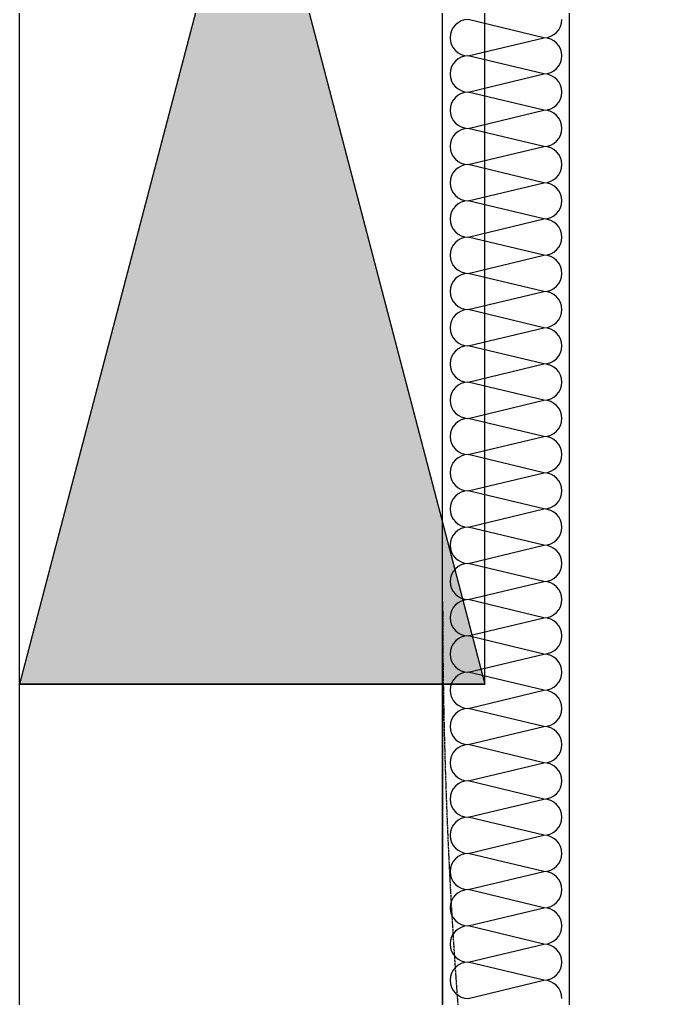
# Model space of a CAD drawing. Header units: millimetres. Extents: x -28014 to 297841, y -81741 to 47579.
# Drawn here: x 233839 to 233993.8, y -24333.3 to -24101.9 of the extents above; entities that cross this region are included whole.
import ezdxf
from ezdxf.enums import TextEntityAlignment as Align

# ---------------------------------------------------------------- set-up
doc = ezdxf.new("R2010")
doc.units = ezdxf.units.MM
doc.header["$MEASUREMENT"] = 0
doc.linetypes.add('DASH', pattern=[0.35, 0.25, -0.1])
doc.linetypes.add('DOTE', pattern=[2.42, 2, -0.2, 0.02, -0.2])
for name, color, linetype in [('A-墙体-面层', 6, 'Continuous'), ('A-楼面-楼梯', 2, 'Continuous'), ('A-注释-填充', 8, 'Continuous'), ('A-电气-洞口', 171, 'Continuous'), ('A-立面-填充1', 8, 'Continuous'), ('A-轴网-轴网', 1, 'DOTE'), ('AR9-墙线', 160, 'Continuous')]:
    doc.layers.add(name, color=color, linetype=linetype)
doc.styles.add('_TEL_DIM', font='', dxfattribs={"width": 0.8, "height": 3.5})
doc.styles.get('_TEL_DIM').set_extended_font_data('SimSun')

# ---------------------------------------------------------------- blocks, each defined once
blk = doc.blocks.new('$LinePat$岩棉板')
at = {"color": 0}
for p, q in [((0, -17), (12, -67)), ((12, -67), (24, -17))]:
    blk.add_line(p, q, dxfattribs=at)
for centre, start, end in [((12, -17), 0, 180), ((0, -67), 270, 0), ((24, -67), 180, 270)]:
    blk.add_arc(centre, 12, start, end, dxfattribs=at)
at = {"layer": 'Defpoints'}
blk.add_point((0, 0.15), dxfattribs=at)
at = {"layer": 'Defpoints', "color": 0}
blk.add_point((24, -84), dxfattribs=at)
blk = doc.blocks.new('$equip_U$00000241(PC214董文军)')
h = blk.add_hatch(color=256)
h.dxf.hatch_style = 1
h.paths.add_polyline_path([(0.525, 0.275), (0.525, 0), (0, 0.1375)])
at = {"linetype": 'ByBlock'}
for p, q in [((0, 0.1375), (0.525, 0.275)), ((0.525, 0), (0.525, 0.275)), ((0.525, 0), (0.525, 0.275)), ((0, 0.1375), (0.525, 0))]:
    blk.add_line(p, q, dxfattribs=at)
blk.add_line((0.525, 0.275), (0.525, 0))
for points in [[(0.525, 0.275), (-0.525, 0.275)], [(0.525, 0), (-0.525, 0)]]:
    blk.add_lwpolyline(points, dxfattribs=at)
blk.add_point((0.525, 0.1375))
at = {"color": 7, "style": '_TEL_DIM'}
for p in [(0, 0), (0.1, 0)]:
    blk.add_attdef('$TEXT$', text='', height=0.000025, dxfattribs=at).set_placement(p, align=Align.MIDDLE_CENTER)
at = {"color": 7, "style": '_TEL_DIM', "flags": 1}
for tag in ['REMARK', 'A']:
    blk.add_attdef(tag, text='', height=0.000025, dxfattribs=at).set_placement((0, 0), align=Align.MIDDLE_CENTER)
blk = doc.blocks.new('$equip_U$00000243(PC214董文军)')
blk.add_lwpolyline([(-0.37499, 0.25), (0.37499, 0.25), (0.37499, 0), (-0.37499, 0)], close=True)
blk.add_point((-0.37499, 0.125))
at = {"color": 0, "style": '_TEL_DIM'}
blk.add_attdef('DJ', text='', height=0.25, dxfattribs=at).set_placement((0.00373, 0.12312), align=Align.MIDDLE_CENTER)
at = {"color": 7, "style": '_TEL_DIM'}
blk.add_attdef('$TEXT$', text='', height=0.000025, dxfattribs=at).set_placement((0, 0), align=Align.MIDDLE_CENTER)
at = {"color": 7, "style": '_TEL_DIM', "flags": 1}
for tag in ['REMARK', 'A']:
    blk.add_attdef(tag, text='', height=0.000025, dxfattribs=at).set_placement((0, 0), align=Align.MIDDLE_CENTER)
blk = doc.blocks.new('gfthy')
at = {"layer": 'A-电气-洞口', "xscale": 400, "yscale": 400, "zscale": 400, "rotation": 270}
for name, p in [('$equip_U$00000241(PC214董文军)', (-2275, 3810)), ('$equip_U$00000243(PC214董文军)', (-2275, 3450))]:
    blk.add_blockref(name, p, dxfattribs=at)
blk = doc.blocks.new('dfgfthy')
at = {"layer": 'A-轴网-轴网'}
blk.add_line((17741.94, 7751.65), (17741.94, 20676.96), dxfattribs=at)

msp = doc.modelspace()

# ---------------------------------------------------------------- linework, layer by layer
at = {"layer": 'A-墙体-面层', "ltscale": 0.01}
msp.add_lwpolyline([(233939.033, -24659.028), (233939.033, -24659.028), (233969.033, -24659.028), (233969.033, -23759.028), (233939.033, -23759.028)], dxfattribs=at)
at = {"layer": 'A-楼面-楼梯', "color": 9, "linetype": 'DASH'}
msp.add_arc((235189.033, -24239.454), 1250, 180, 0, dxfattribs=at)
at = {"layer": 'AR9-墙线'}
msp.add_line((233939.033, -24659.028), (233939.033, -24009.028), dxfattribs=at)

# ---------------------------------------------------------------- block references
msp.add_blockref('dfgfthy', (216097.097, -35139.657))
at = {"layer": 'A-注释-填充', "xscale": 0.3571428568452381, "yscale": 0.3565137037395431, "zscale": 0.3565137037395431, "rotation": 89.9999999998073}
for p in [(233939.033, -24110.456), (233939.033, -24119.028), (233939.033, -24127.599), (233939.033, -24136.171), (233939.033, -24144.742), (233939.033, -24153.314), (233939.033, -24161.885), (233939.033, -24170.456), (233939.033, -24179.028), (233939.033, -24187.599), (233939.033, -24196.171), (233939.033, -24204.742), (233939.033, -24213.314), (233939.033, -24221.885), (233939.033, -24230.456), (233939.033, -24239.028), (233939.033, -24247.599), (233939.033, -24256.171), (233939.033, -24264.742), (233939.033, -24273.314), (233939.033, -24281.885), (233939.033, -24290.456), (233939.033, -24299.028), (233939.033, -24307.599), (233939.033, -24316.171), (233939.033, -24324.742), (233939.033, -24333.314)]:
    msp.add_blockref('$LinePat$岩棉板', p, dxfattribs=at)
at = {"layer": 'A-立面-填充1'}
msp.add_blockref('gfthy', (236114.033, -27859.028), dxfattribs=at)

doc.saveas('drawing.dxf')
